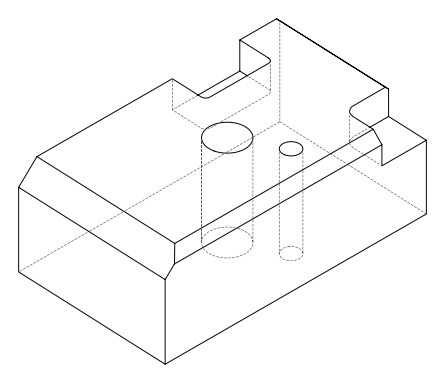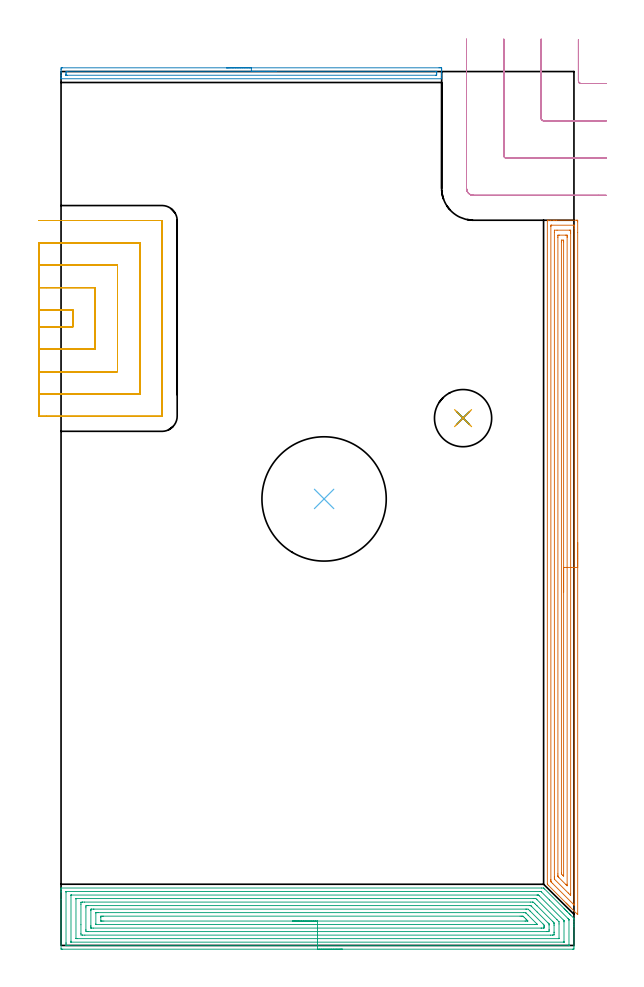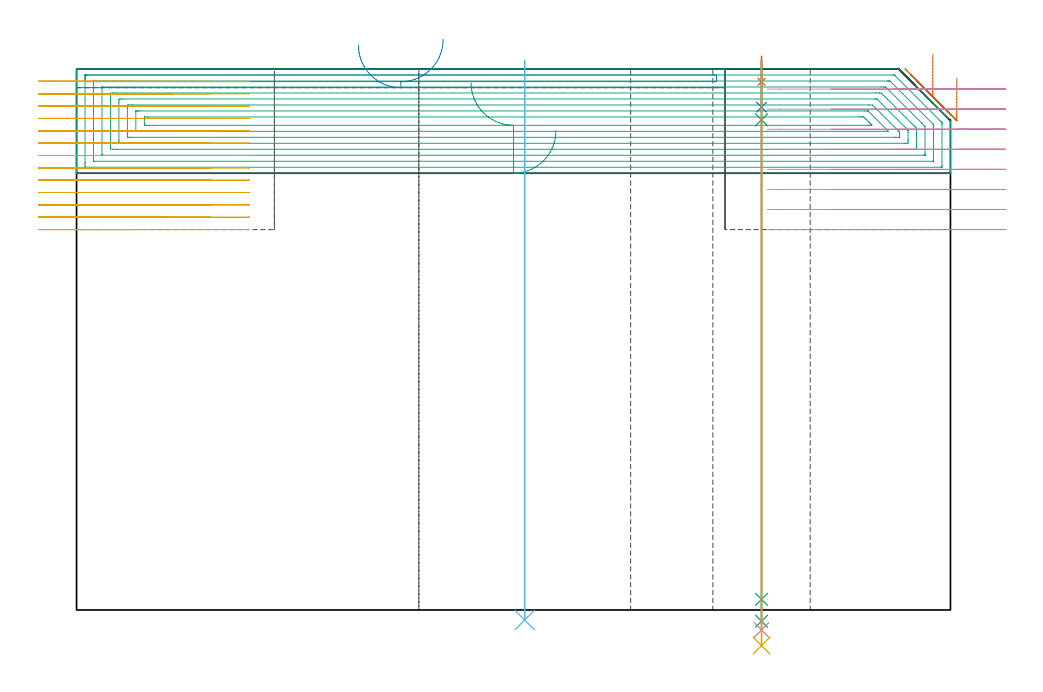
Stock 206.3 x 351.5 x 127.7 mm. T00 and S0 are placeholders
(PLAN: 11 operations, 8 tool changes, 60.1 min)
(1 AREA_MILL | FG_CHAMFER_SURFACE | UGT0205_001 | 11.14 min | 21720 mm3)
(2 AREA_MILL_1 | FG_CHAMFER_SURFACE_1 | UGT0205_001 | 2.62 min | 1514 mm3)
(3 AREA_MILL_2 | FG_CHAMFER_SURFACE_2 | UGT0205_001 | 15.02 min | 61369 mm3)
(4 MILL_CORNER_NOTCH_RECTANGULAR | CORNER_NOTCH_RECTANGULAR | UGT0201_094 | Follow Part, ap 5, ae 75% | 5.45 min | 118731 mm3)
(5 MILL_SLOT | SLOT_PARTIAL_RECTANGULAR | NXT0201_011 | Follow Part, ap 3, ae 75% | 23.54 min | 160140 mm3)
(6 INDEXABLE_INSERT_DRILL_THROUGH_HOLE_FROM_SOLID | STEP1HOLE | NXT0302_038 | 0.53 min | 250664 mm3)
(7 SPOT_DRILL | STEP1HOLE_1 | NXT0321_9005460120000 | 0.05 min | 200 mm3)
(8 DRILL_BLIND_HOLE_INTO_CENTER | STEP1HOLE_1 | NXT0301_125 | 0.05 min | 149 mm3)
(9 GUN_DRILL_THROUGH_HOLE | STEP1HOLE_1 | UGT0307_001 | 0.57 min | 2299 mm3)
(10 SPADE_DRILL_TO_ENLARGE_THROUGH_HOLE | STEP1HOLE_1 | UGT0306_005 | 0.54 min | 18404 mm3)
(11 DRILL_TO_ENLARGE_THROUGH_HOLE | STEP1HOLE_1 | UGT0301_055 | 0.55 min | 31957 mm3)
(TOOL UGT0205_001 | Chamfer Mill 20 x 3 x 45 deg. | D20 FL50 Z2)
(TOOL UGT0201_094 | End mill 20 mm | D20 FL38 Z4)
(TOOL NXT0201_011 | ENDMILL 12mm [2P460-1200-NA 1630] | D12 FL38 Z6)
(TOOL NXT0302_038 | Index. Insert Drill 50mm [880-D5000L50-04] | D50 PA176 FL200 Z2)
(TOOL NXT0321_9005460120000 | NC Spot Drill, 142deg, 12mm, Carbide, Uncoated | D12 PA142 FL30 Z2)
(TOOL NXT0301_125 | Carbide Drill 6mm [861.1-0600-018A1-GP GC34] | D6 PA150 FL18.7 Z2)
(TOOL UGT0307_001 | Gun Drill 5 mm | D5 PA130 FL24 Z1)
(TOOL UGT0306_005 | Spade Drill 14.5mm | D14.5 PA132 FL10 Z2)
(TOOL UGT0301_055 | Twist Drill 23 mm | D23 PA118 FL155 Z2)
(OP 1 AREA_MILL)
G17 G21 G94 G90
T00 M6
G54
G17 G0 G90 X207.8 Y162.05 S1061 M3
G43 Z137.7 H0
Z125.5
G94 G1 Y162.012 Z124.628 F250.
Y161.898 Z123.764
Y161.709 Z122.912
Y161.447 Z122.08
Y161.113 Z121.274
Y160.71 Z120.5
Y160.241 Z119.764
Y159.71 Z119.072
Y159.121 Z118.429
Y158.478 Z117.84
Y157.786 Z117.308
Y157.05 Z116.84
Y156.276 Z116.437
Y155.47 Z116.103
Y154.638 Z115.841
Y153.786 Z115.652
Y152.922 Z115.538
Y152.05 Z115.5
Y12.624
X207.799 Y12.581 Z115.501
X207.793 Y12.408 Z115.507
X204.936 Y15.263 Z118.362
X204.771 Y15.426 Z118.523
X204.612 Y15.587 Z118.685
X204.489 Y15.71 Z118.809
X204.333 Y15.865 Z118.963
X204.182 Y16.017 Z119.116
X204.042 Y16.157 Z119.256
X203.894 Y16.304 Z119.402
X203.751 Y16.448 Z119.547
X203.595 Y16.604 Z119.703
X203.455 Y16.743 Z119.841
X203.32 Y16.879 Z119.978
X203.148 Y17.051 Z120.15
X195.997 Y24.203 Z127.303
X195.63 Y24.572 Z127.667
X195.605 Y24.605 Z127.691
X195.6 Y24.65 Z127.7
Y291.519
X195.602 Y291.69 Z127.689
X195.757 Y291.697 Z127.535
X195.92 Y291.7 Z127.379
X196.165 Z127.135
X196.874 Z126.421
X198.106 Z125.191
X198.629 Z124.666
X199.245 Z124.051
X207.404 Z115.894
X207.669 Y291.697 Z115.629
X207.792 Y291.69 Z115.506
X207.799 Y291.564 Z115.499
X207.8 Y291.072 Z115.5
Y286.728
Y152.05
X206.386 Z116.914
X206.385 Y16.604 Z116.915
X206.383 Y16.359 Z116.917
X206.381 Y16.299 Z116.919
X206.38 Y16.284 Z116.92
X206.365 Y16.295 Z116.935
X206.308 Y16.347 Z116.992
X206.047 Y16.604 Z117.253
X197.751 Y24.899 Z125.549
X197.112 Y25.544 Z126.188
X197.021 Y25.643 Z126.279
X197.019 Y25.732 Z126.281
X197.016 Y25.919 Z126.284
X197.015 Y26.295 Z126.285
X197.014 Y26.438 Z126.286
X197.015 Y289.14 Z126.285
X197.016 Y289.284 Z126.284
X197.021 Y289.658 Z126.279
X197.031 Y289.69 Z126.269
X197.099 Y289.694 Z126.201
X197.207 Y289.698 Z126.093
X197.344 Y289.7 Z125.956
X206.119 Z117.181
X206.313 Y289.697 Z116.987
X206.347 Y289.695 Z116.953
X206.379 Y289.69 Z116.921
X206.38 Y289.645 Z116.92
X206.385 Y289.429 Z116.915
Y289.284
X206.386 Y288.533 Z116.914
Y152.05
X204.972 Z118.328
X204.971 Y20.87 Z118.329
X204.966 Y20.18 Z118.334
X204.965 Y20.162 Z118.335
X204.93 Y20.18 Z118.37
X204.771 Y20.332 Z118.529
X204.025 Y21.074 Z119.275
X198.523 Y26.577 Z124.777
X198.471 Y26.631 Z124.829
X198.446 Y26.66 Z124.854
X198.437 Y26.674 Z124.863
X198.435 Y26.721 Z124.865
X198.43 Y27.128 Z124.87
X198.429 Y27.332 Z124.871
Y27.536
Y286.806
X198.434 Y287.496 Z124.866
X198.436 Y287.693 Z124.864
X199.506 Y287.7 Z123.794
X204.573 Y287.699 Z118.727
X204.771 Y287.695 Z118.529
X204.964 Y287.69 Z118.336
X204.968 Y287.496 Z118.332
X204.97 Y287.294 Z118.33
X204.971 Y286.602 Z118.329
X204.972 Y286.398 Z118.328
Y152.05
X203.557 Z119.743
Y24.65
X203.556 Y24.1 Z119.744
X203.554 Y24.021 Z119.746
X203.553 Y24.013 Z119.747
X203.483 Y24.075 Z119.817
X203.346 Y24.206 Z119.954
X203.13 Y24.419 Z120.17
X203.016 Y24.532 Z120.284
X200.217 Y27.332 Z123.083
X200.044 Y27.508 Z123.256
X199.926 Y27.632 Z123.374
X199.849 Y27.716 Z123.451
X199.848 Y27.746 Z123.452
X199.844 Y27.882 Z123.456
X199.843 Y28.226 Z123.457
Y28.777
Y284.814
X199.844 Y285.364 Z123.456
X199.846 Y285.549 Z123.454
X199.85 Y285.686 Z123.45
X199.949 Y285.69 Z123.351
X200.384 Y285.7 Z122.916
X203.024 Z120.276
X203.45 Y285.693 Z119.85
X203.55 Y285.69 Z119.75
X203.554 Y285.622 Z119.746
X203.556 Y285.552 Z119.744
X203.557 Y285.157 Z119.743
Y284.814
Y152.05
X202.143 Z121.157
Y28.226
X202.139 Y27.871 Z121.161
X201.778 Y28.226 Z121.522
X201.261 Y28.749 Z122.039
X201.257 Y29.12 Z122.043
Y29.125
Y283.026
X201.261 Y283.69 Z122.039
X201.483 Y283.695 Z121.817
X202.139 Y283.69 Z121.161
X202.143 Y283.026 Z121.157
Y152.05
Y151.178 Z121.195
Y150.313 Z121.309
Y149.462 Z121.498
Y148.63 Z121.76
Y147.824 Z122.094
Y147.05 Z122.497
Y146.314 Z122.965
Y145.622 Z123.496
Y144.979 Z124.086
Y144.389 Z124.729
Y143.858 Z125.421
Y143.39 Z126.157
Y142.987 Z126.931
Y142.653 Z127.737
Y142.391 Z128.569
Y142.202 Z129.42
Y142.088 Z130.285
Y142.05 Z131.157
G0 Z137.7
M5
M2
(OP 2 AREA_MILL_1)
G17 G21 G94 G90
T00 M6
G54
G17 G0 G90 X66.55 Y353. S1061 M3
G43 Z137.7 H0
Z133.3
G94 G1 X66.588 Z132.428 F250.
X66.702 Z131.563
X66.891 Z130.712
X67.153 Z129.88
X67.487 Z129.074
X67.89 Z128.3
X68.358 Z127.564
X68.89 Z126.872
X69.479 Z126.229
X70.122 Z125.639
X70.814 Z125.108
X71.55 Z124.64
X72.324 Z124.237
X73.13 Z123.903
X73.962 Z123.641
X74.813 Z123.452
X75.678 Z123.338
X76.55 Z123.3
X152.037
X152.482 Y352.999 Z123.301
X152.922 Y352.995 Z123.302
X153.09 Y352.991 Z123.305
X153.1 Y352.561 Z123.734
Y352.289 Z124.006
Y351.681 Z124.614
Y351.137 Z125.16
Y350.8 Z125.496
Y350.256 Z126.04
Y349.919 Z126.375
Y349.245 Z127.054
Y348.936 Z127.363
Y348.599 Z127.691
X153.096
X152.93 Y348.6 Z127.7
X0.171
X0.004 Y348.599 Z127.691
X0.
Y348.936 Z127.364
Y349.246 Z127.054
Y349.919 Z126.375
Y351.137 Z125.16
Y351.681 Z124.614
Y352.289 Z124.006
X0.003 Y352.561 Z123.734
X0.01 Y352.991 Z123.305
X0.178 Y352.995 Z123.302
X0.618 Y353. Z123.3
X76.55
Y351.586 Z124.714
X150.696 Y351.585 Z124.715
X150.793
X151.066 Y351.579 Z124.721
X151.091 Y351.578 Z124.722
X151.094 Y351.557 Z124.743
X151.098 Y351.524 Z124.776
X151.099 Y351.493 Z124.807
X151.1 Y351.282 Z125.018
X151.098 Y350.8 Z125.5
X151.095 Y350.406 Z125.894
X151.084 Y350.021 Z126.279
X150.696 Y350.016 Z126.284
X150.599 Y350.015 Z126.285
X2.404
X2.307
X2.034 Y350.021 Z126.279
X2.009 Y350.022 Z126.278
X2.006 Y350.043 Z126.257
X2.002 Y350.076 Z126.224
X2.001 Y350.107 Z126.193
X2. Y350.318 Z125.982
X2.002 Y350.8 Z125.5
X2.004 Y351.194 Z125.106
X2.016 Y351.579 Z124.721
X2.404 Y351.584 Z124.716
X2.501 Y351.585 Z124.715
X76.55 Y351.586 Z124.714
X77.422 Z124.752
X78.286 Z124.866
X79.138 Z125.055
X79.97 Z125.317
X80.776 Z125.651
X81.55 Z126.054
X82.286 Z126.523
X82.978 Z127.054
X83.621 Z127.643
X84.21 Z128.286
X84.741 Z128.978
X85.21 Z129.714
X85.613 Z130.488
X85.947 Z131.294
X86.209 Z132.126
X86.398 Z132.978
X86.512 Z133.843
X86.55 Z134.714
G0 Z137.7
M5
M2
(OP 3 AREA_MILL_2)
G17 G21 G94 G90
T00 M6
G54
G17 G0 G90 X113.15 Y-1.5 S1061 M3
G43 Z137.7 H0
Z113.1
G94 G1 X113.112 Z112.228 F250.
X112.998 Z111.364
X112.809 Z110.512
X112.547 Z109.68
X112.213 Z108.874
X111.81 Z108.1
X111.342 Z107.364
X110.81 Z106.672
X110.221 Z106.029
X109.578 Z105.44
X108.886 Z104.909
X108.15 Z104.44
X107.376 Z104.037
X106.57 Z103.703
X105.738 Z103.441
X104.886 Z103.252
X104.022 Z103.138
X103.15 Z103.1
X0.596
X0.13 Y-1.495 Z103.103
X0.01 Y-1.491 Z103.106
X0. Y-1.366 Z103.231
Y18.568 Z123.164
Y21.499 Z126.095
Y21.795 Z126.39
Y22.387 Z126.986
Y22.675 Z127.274
X0.001 Y22.815 Z127.414
X0.01 Y23.094 Z127.693
X0.15 Y23.1 Z127.7
X193.219
X194.1 Y23.093 Z127.693
X194.111 Y23.086 Z127.686
X194.526 Y22.675 Z127.274
X202.307 Y14.894 Z119.492
X202.444 Y14.758 Z119.354
X202.583 Y14.618 Z119.216
X202.741 Y14.46 Z119.058
X202.884 Y14.318 Z118.914
X203.029 Y14.172 Z118.77
X203.174 Y14.027 Z118.624
X203.324 Y13.879 Z118.474
X203.475 Y13.726 Z118.324
X203.608 Y13.593 Z118.19
X203.764 Y13.439 Z118.034
X204.253 Y12.947 Z117.547
X204.515 Y12.686 Z117.284
X204.643 Y12.559 Z117.155
X204.999 Y12.201 Z116.801
X206.3 Y10.9 Z115.498
Y10.8 Z115.4
Y10.36 Z114.96
Y9.481 Z114.076
Y8.305 Z112.902
Y7.721 Z112.315
Y-0.487 Z104.11
X206.295 Y-1.074 Z103.523
X206.29 Y-1.491 Z103.106
X206.131 Y-1.495 Z103.103
X205.704 Y-1.5 Z103.1
X103.15
Y-0.086 Z104.514
X3.161
X2.38 Y-0.085 Z104.515
X2.267 Y-0.084 Z104.516
X2.032 Y-0.079 Z104.521
X2.01 Y-0.003 Z104.597
X2.004 Y0.176 Z104.776
X2.001 Y0.685 Z105.285
X2. Y1.059 Z105.659
X2.001 Y21.289 Z125.889
X2.008 Y21.663 Z126.263
X2.011 Y21.68 Z126.28
X2.015 Y21.682 Z126.282
X2.038 Y21.684 Z126.284
X2.087 Y21.685 Z126.285
X2.184 Y21.686 Z126.286
X192.439 Y21.685 Z126.285
X192.829 Y21.681 Z126.281
X193.022 Y21.679 Z126.279
X193.069 Y21.67 Z126.27
X193.125 Y21.618 Z126.218
X193.219 Y21.529 Z126.129
X196.461 Y18.29 Z122.89
X203.92 Y10.829 Z115.429
X204.153 Y10.592 Z115.192
X204.266 Y10.473 Z115.073
X204.29 Y10.444 Z115.044
X204.294 Y10.413 Z115.013
X204.297 Y10.36 Z114.96
X204.3 Y9.986 Z114.586
X204.299 Y0.311 Z104.911
X204.292 Y-0.063 Z104.537
X204.289 Y-0.08 Z104.52
X204.285 Y-0.082 Z104.518
X204.262 Y-0.084 Z104.516
X204.213 Y-0.085 Z104.515
X204.116 Y-0.086 Z104.514
X103.15
Y1.328 Z105.928
X4.163 Y1.329 Z105.929
X4.083 Y1.33 Z105.93
X4.021 Y1.334 Z105.934
X4.01 Y1.335 Z105.935
X4.006 Y1.358 Z105.958
X4.003 Y1.404 Z106.004
X4.001 Y1.564 Z106.164
X4. Y1.725 Z106.325
X4.001 Y20.195 Z124.795
X4.006 Y20.25 Z124.85
X4.01 Y20.264 Z124.864
X4.016 Y20.267 Z124.867
X4.044 Y20.269 Z124.869
X4.163 Y20.271 Z124.871
X191.436
X191.675
X191.834 Y20.268 Z124.868
X191.961 Y20.264 Z124.864
X192.029 Y20.26 Z124.86
X192.327 Y19.973 Z124.573
X202.137 Y10.164 Z114.764
X202.221 Y10.077 Z114.677
X202.261 Y10.032 Z114.632
X202.278 Y10.011 Z114.611
X202.29 Y9.962 Z114.562
X202.297 Y9.641 Z114.241
X202.299 Y9.481 Z114.081
Y1.405 Z106.005
X202.294 Y1.35 Z105.95
X202.29 Y1.335 Z105.935
X202.284 Y1.333 Z105.933
X202.256 Y1.331 Z105.931
X202.137 Y1.329 Z105.929
X103.15 Y1.328 Z105.928
Y2.743 Z107.343
X6.535
X6.117 Y2.746 Z107.346
X6.022 Y2.749 Z107.349
X6.01 Y2.75 Z107.35
X6.007 Y2.767 Z107.367
X6.003 Y2.813 Z107.413
X6.001 Y2.904 Z107.504
Y18.69 Z123.29
X6.003 Y18.793 Z123.393
X6.007 Y18.844 Z123.444
X6.01 Y18.85 Z123.45
X6.02 Y18.853 Z123.453
X6.053 Y18.855 Z123.455
X6.25 Y18.857 Z123.457
X189.955
X190.544 Y18.856 Z123.456
X190.851 Y18.853 Z123.453
X190.989 Y18.85 Z123.45
X191.29 Y18.558 Z123.158
X191.436 Y18.415 Z123.015
X199.491 Y10.36 Z114.96
X200.29 Y9.543 Z114.143
X200.292 Y9.481 Z114.081
X200.3 Y8.654 Z113.254
X200.299 Y2.91 Z107.51
X200.297 Y2.807 Z107.407
X200.293 Y2.756 Z107.356
X200.29 Y2.75 Z107.35
X200.28 Y2.747 Z107.347
X200.247 Y2.745 Z107.345
X200.05 Y2.743 Z107.343
X103.15
Y4.157 Z108.757
X9.561
X8.667 Y4.159 Z108.759
X8.622 Y4.161 Z108.761
X8.01 Y4.203 Z108.803
X8.002 Y4.815 Z109.415
X8. Y8.335 Z112.935
X8.001 Y16.517 Z121.117
X8.004 Y17.127 Z121.727
X8.01 Y17.397 Z121.997
X8.579 Y17.439 Z122.039
X8.622 Y17.441 Z122.041
X9.467 Y17.443 Z122.043
X188.76
X189.609 Y17.44 Z122.04
X189.652 Y17.436 Z122.036
X189.993 Y17.397 Z121.997
X190.544 Y16.856 Z121.456
X190.884 Y16.517 Z121.117
X191.436 Y15.966 Z120.566
X197.678 Y9.723 Z114.323
X197.916 Y9.481 Z114.081
X198.14 Y9.248 Z113.848
X198.277 Y9.103 Z113.703
X198.29 Y9.02 Z113.62
X198.297 Y8.87 Z113.47
X198.299 Y8.601 Z113.201
X198.3 Y7.988 Z112.588
Y5.349 Z109.949
X198.299 Y5.083 Z109.683
X198.296 Y4.473 Z109.073
X198.29 Y4.203 Z108.803
X197.721 Y4.161 Z108.761
X197.678 Y4.159 Z108.759
X196.833 Y4.157 Z108.757
X103.15
Y5.571 Z110.171
X10.802 Y5.572 Z110.172
X10.405 Y5.574 Z110.174
X10.019 Y5.578 Z110.178
X10.008 Y5.962 Z110.562
X10.001 Y6.361 Z110.961
Y15.157 Z119.757
X10.008 Y15.638 Z120.238
X10.016 Y16.022 Z120.622
X10.405 Y16.026 Z120.626
X10.901 Y16.028 Z120.628
X188.364
X188.76 Y16.025 Z120.625
X188.89 Y16.022 Z120.622
X188.929 Y16.011 Z120.611
X188.966 Y15.98 Z120.58
X189.038 Y15.912 Z120.512
X189.315 Y15.638 Z120.238
X191.514 Y13.439 Z118.039
X195.894 Y9.058 Z113.658
X196.123 Y8.827 Z113.427
X196.233 Y8.712 Z113.312
X196.284 Y8.655 Z113.255
X196.29 Y8.601 Z113.201
X196.299 Y8.202 Z112.802
Y6.443 Z111.043
X196.292 Y5.962 Z110.562
X196.284 Y5.578 Z110.178
X195.894 Y5.574 Z110.174
X195.399 Y5.572 Z110.172
X103.15 Y5.571 Z110.171
Y6.985 Z111.585
X12.935 Y6.986 Z111.586
X12.189 Y6.99 Z111.59
X12.036 Y6.992 Z111.592
X12.01 Y7.006 Z111.606
X12.004 Y7.024 Z111.624
X12.001 Y7.721 Z112.321
X12. Y7.908 Z112.508
X12.001 Y14.064 Z118.664
X12.004 Y14.251 Z118.851
X12.012 Y14.608 Z119.208
X12.189 Y14.611 Z119.211
X12.336 Y14.613 Z119.213
X13.081 Y14.615 Z119.215
X13.226
X186.977 Y14.614 Z119.214
X187.123
X187.869 Y14.608 Z119.208
X188.621 Y13.879 Z118.479
X188.76 Y13.742 Z118.342
X193.901 Y8.601 Z113.201
X194.111 Y8.389 Z112.989
X194.27 Y8.22 Z112.82
X194.29 Y7.908 Z112.508
X194.296 Y7.721 Z112.321
X194.299 Y7.536 Z112.136
X194.296 Y7.349 Z111.949
X194.288 Y6.992 Z111.592
X194.111 Y6.989 Z111.589
X193.964 Y6.987 Z111.587
X193.219 Y6.985 Z111.585
X193.074
X103.15
Y8.4 Z113.
X14.176
X14.075 Y8.402 Z113.002
X14.058 Y8.403 Z113.003
X14.01 Y8.412 Z113.012
X14.001 Y8.573 Z113.173
X14. Y8.601 Z113.201
X14.001 Y13.106 Z117.706
X14.003 Y13.159 Z117.759
X14.006 Y13.184 Z117.784
X14.008 Y13.192 Z117.792
X14.048 Y13.193 Z117.793
X14.456 Y13.199 Z117.799
X14.66 Y13.2 Z117.8
X14.864
X186.085
X186.775 Y13.198 Z117.798
X186.823 Y13.196 Z117.796
X186.844 Y13.194 Z117.794
X186.895 Y13.149 Z117.749
X186.977 Y13.075 Z117.675
X187.054 Y12.999 Z117.599
X187.869 Y12.185 Z116.785
X191.451 Y8.601 Z113.201
X191.633 Y8.407 Z113.007
X190.544 Y8.4 Z113.
X103.15
Y9.814 Z114.414
X17.202
X16.648 Y9.815 Z114.415
X16.307 Y9.817 Z114.417
X16.031 Y9.821 Z114.421
X16.01 Y9.826 Z114.426
X16.007 Y9.864 Z114.464
X16.003 Y9.949 Z114.549
X16. Y10.119 Z114.719
X16.002 Y11.24 Z115.84
X16.006 Y11.559 Z116.159
X16.01 Y11.718 Z116.318
X16.023 Y11.78 Z116.38
X16.099 Y11.781 Z116.381
X16.648 Y11.785 Z116.385
X16.986 Y11.786 Z116.386
X184.639
X185.193 Y11.785 Z116.385
X185.534 Y11.783 Z116.383
X185.803 Y11.779 Z116.379
X186.085 Y11.513 Z116.113
X186.362 Y11.24 Z115.84
X186.977 Y10.627 Z115.227
X187.243 Y10.36 Z114.96
X187.5 Y10.099 Z114.699
X187.665 Y9.927 Z114.527
X187.765 Y9.82 Z114.42
X187.715 Y9.818 Z114.418
X187.529 Y9.816 Z114.416
X186.977 Y9.814 Z114.414
X186.639
X103.15
X102.278 Z114.452
X101.414 Z114.566
X100.562 Z114.755
X99.73 Z115.017
X98.924 Z115.351
X98.15 Z115.754
X97.414 Z116.222
X96.722 Z116.753
X96.079 Z117.343
X95.49 Z117.986
X94.958 Z118.678
X94.49 Z119.414
X94.087 Z120.188
X93.753 Z120.994
X93.491 Z121.826
X93.302 Z122.677
X93.188 Z123.542
X93.15 Z124.414
G0 Z137.7
M5
M2
(OP 4 MILL_CORNER_NOTCH_RECTANGULAR)
G17 G21 G94 G90
T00 M6
G54
G17 G0 G90 X208.1 Y364.337 S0 M3
G43 Z137.7 H0
Z122.962
G94 G1 Y361.337 F250.
Y347.695 F500.
G3 X209.095 Y346.7 R1.
G1 X216.3
X219.3 F250.
G0 Z137.7
X193.1 Y364.5
Z122.962
G1 Y361.5
Y332.695 F500.
G3 X194.095 Y331.7 R1.
G1 X216.3
X219.3 F250.
G0 Z137.7
X178.1 Y364.5
Z122.962
G1 Y361.5
Y317.696 F500.
G3 X179.096 Y316.7 R1.
G1 X216.3
X219.3 F250.
G0 Z137.7
X163.1 Y364.5
Z122.962
G1 Y361.5
Y304.5 F500.
G3 X165.9 Y301.7 R2.8
G1 X216.3
X219.3 F250.
G0 Z137.7
X208.1 Y364.337
Z118.225
G1 Y361.337
Y347.695 F500.
G3 X209.095 Y346.7 R1.
G1 X216.3
X219.3 F250.
G0 Z137.7
X193.1 Y364.5
Z118.225
G1 Y361.5
Y332.695 F500.
G3 X194.095 Y331.7 R1.
G1 X216.3
X219.3 F250.
G0 Z137.7
X178.1 Y364.5
Z118.225
G1 Y361.5
Y317.696 F500.
G3 X179.096 Y316.7 R1.
G1 X216.3
X219.3 F250.
G0 Z137.7
X163.1 Y364.5
Z118.225
G1 Y361.5
Y304.5 F500.
G3 X165.9 Y301.7 R2.8
G1 X216.3
X219.3 F250.
G0 Z137.7
X208.1 Y364.337
Z113.487
G1 Y361.337
Y347.695 F500.
G3 X209.095 Y346.7 R1.
G1 X216.3
X219.3 F250.
G0 Z137.7
X193.1 Y364.5
Z113.487
G1 Y361.5
Y332.695 F500.
G3 X194.095 Y331.7 R1.
G1 X216.3
X219.3 F250.
G0 Z137.7
X178.1 Y364.5
Z113.487
G1 Y361.5
Y317.696 F500.
G3 X179.096 Y316.7 R1.
G1 X216.3
X219.3 F250.
G0 Z137.7
X163.1 Y364.5
Z113.487
G1 Y361.5
Y304.5 F500.
G3 X165.9 Y301.7 R2.8
G1 X216.3
X219.3 F250.
G0 Z137.7
X208.1 Y364.337
Z108.75
G1 Y361.337
Y347.695 F500.
G3 X209.095 Y346.7 R1.
G1 X216.3
X219.3 F250.
G0 Z137.7
X193.1 Y364.5
Z108.75
G1 Y361.5
Y332.695 F500.
G3 X194.095 Y331.7 R1.
G1 X216.3
X219.3 F250.
G0 Z137.7
X178.1 Y364.5
Z108.75
G1 Y361.5
Y317.696 F500.
G3 X179.096 Y316.7 R1.
G1 X216.3
X219.3 F250.
G0 Z137.7
X163.1 Y364.5
Z108.75
G1 Y361.5
Y304.5 F500.
G3 X165.9 Y301.7 R2.8
G1 X216.3
X219.3 F250.
G0 Z137.7
X208.1 Y364.337
Z104.012
G1 Y361.337
Y347.695 F500.
G3 X209.095 Y346.7 R1.
G1 X216.3
X219.3 F250.
G0 Z137.7
X193.1 Y364.5
Z104.012
G1 Y361.5
Y332.695 F500.
G3 X194.095 Y331.7 R1.
G1 X216.3
X219.3 F250.
G0 Z137.7
X178.1 Y364.5
Z104.012
G1 Y361.5
Y317.696 F500.
G3 X179.096 Y316.7 R1.
G1 X216.3
X219.3 F250.
G0 Z137.7
X163.1 Y364.5
Z104.012
G1 Y361.5
Y304.5 F500.
G3 X165.9 Y301.7 R2.8
G1 X216.3
X219.3 F250.
G0 Z137.7
X208.1 Y364.337
Z99.275
G1 Y361.337
Y347.695 F500.
G3 X209.095 Y346.7 R1.
G1 X216.3
X219.3 F250.
G0 Z137.7
X193.1 Y364.5
Z99.275
G1 Y361.5
Y332.695 F500.
G3 X194.095 Y331.7 R1.
G1 X216.3
X219.3 F250.
G0 Z137.7
X178.1 Y364.5
Z99.275
G1 Y361.5
Y317.696 F500.
G3 X179.096 Y316.7 R1.
G1 X216.3
X219.3 F250.
G0 Z137.7
X163.1 Y364.5
Z99.275
G1 Y361.5
Y304.5 F500.
G3 X165.9 Y301.7 R2.8
G1 X216.3
X219.3 F250.
G0 Z137.7
X208.1 Y364.337
Z94.537
G1 Y361.337
Y347.695 F500.
G3 X209.095 Y346.7 R1.
G1 X216.3
X219.3 F250.
G0 Z137.7
X193.1 Y364.5
Z94.537
G1 Y361.5
Y332.695 F500.
G3 X194.095 Y331.7 R1.
G1 X216.3
X219.3 F250.
G0 Z137.7
X178.1 Y364.5
Z94.537
G1 Y361.5
Y317.696 F500.
G3 X179.096 Y316.7 R1.
G1 X216.3
X219.3 F250.
G0 Z137.7
X163.1 Y364.5
Z94.537
G1 Y361.5
Y304.5 F500.
G3 X165.9 Y301.7 R2.8
G1 X216.3
X219.3 F250.
G0 Z137.7
X208.1 Y364.337
Z89.8
G1 Y361.337
Y347.695 F500.
G3 X209.095 Y346.7 R1.
G1 X216.3
X219.3 F250.
G0 Z137.7
X193.1 Y364.5
Z89.8
G1 Y361.5
Y332.695 F500.
G3 X194.095 Y331.7 R1.
G1 X216.3
X219.3 F250.
G0 Z137.7
X178.1 Y364.5
Z89.8
G1 Y361.5
Y317.696 F500.
G3 X179.096 Y316.7 R1.
G1 X216.3
X219.3 F250.
G0 Z137.7
X163.1 Y364.5
Z89.8
G1 Y361.5
Y304.5 F500.
G3 X165.9 Y301.7 R2.8
G1 X216.3
X219.3 F250.
G0 Z137.7
M5
M2
(OP 5 MILL_SLOT)
G17 G21 G94 G90
T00 M6
G54
G17 G0 G90 X-9. Y248.8 S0 M3
G43 Z137.7 H1
Z124.785
G94 G1 X-6. F250.
X4.7 F500.
Y255.6
X-6.
X-9. F250.
Y239.8
X-6.
X13.7 F500.
Y264.6
X-6.
X-9. F250.
Y230.8
X-6.
X22.7 F500.
Y273.6
X-6.
X-9. F250.
Y221.8
X-6.
X31.7 F500.
Y282.6
X-6.
X-9. F250.
Y212.8
X-6.
X40.6 F500.
X40.655 Y212.805
X40.695 Y212.845
X40.7 Y212.9
Y291.5
X40.695 Y291.555
X40.655 Y291.595
X40.6 Y291.6
X-6.
X-9. F250.
G0 Y248.8 Z121.869
G1 X-6.
X4.7 F500.
Y255.6
X-6.
X-9. F250.
Y239.8
X-6.
X13.7 F500.
Y264.6
X-6.
X-9. F250.
Y230.8
X-6.
X22.7 F500.
Y273.6
X-6.
X-9. F250.
Y221.8
X-6.
X31.7 F500.
Y282.6
X-6.
X-9. F250.
Y212.8
X-6.
X40.6 F500.
X40.655 Y212.805
X40.695 Y212.845
X40.7 Y212.9
Y291.5
X40.695 Y291.555
X40.655 Y291.595
X40.6 Y291.6
X-6.
X-9. F250.
G0 Y248.8 Z118.954
G1 X-6.
X4.7 F500.
Y255.6
X-6.
X-9. F250.
Y239.8
X-6.
X13.7 F500.
Y264.6
X-6.
X-9. F250.
Y230.8
X-6.
X22.7 F500.
Y273.6
X-6.
X-9. F250.
Y221.8
X-6.
X31.7 F500.
Y282.6
X-6.
X-9. F250.
Y212.8
X-6.
X40.6 F500.
X40.655 Y212.805
X40.695 Y212.845
X40.7 Y212.9
Y291.5
X40.695 Y291.555
X40.655 Y291.595
X40.6 Y291.6
X-6.
X-9. F250.
G0 Y248.8 Z116.038
G1 X-6.
X4.7 F500.
Y255.6
X-6.
X-9. F250.
Y239.8
X-6.
X13.7 F500.
Y264.6
X-6.
X-9. F250.
Y230.8
X-6.
X22.7 F500.
Y273.6
X-6.
X-9. F250.
Y221.8
X-6.
X31.7 F500.
Y282.6
X-6.
X-9. F250.
Y212.8
X-6.
X40.6 F500.
X40.655 Y212.805
X40.695 Y212.845
X40.7 Y212.9
Y291.5
X40.695 Y291.555
X40.655 Y291.595
X40.6 Y291.6
X-6.
X-9. F250.
G0 Y248.8 Z113.123
G1 X-6.
X4.7 F500.
Y255.6
X-6.
X-9. F250.
Y239.8
X-6.
X13.7 F500.
Y264.6
X-6.
X-9. F250.
Y230.8
X-6.
X22.7 F500.
Y273.6
X-6.
X-9. F250.
Y221.8
X-6.
X31.7 F500.
Y282.6
X-6.
X-9. F250.
Y212.8
X-6.
X40.6 F500.
X40.655 Y212.805
X40.695 Y212.845
X40.7 Y212.9
Y291.5
X40.695 Y291.555
X40.655 Y291.595
X40.6 Y291.6
X-6.
X-9. F250.
G0 Y248.8 Z110.208
G1 X-6.
X4.7 F500.
Y255.6
X-6.
X-9. F250.
Y239.8
X-6.
X13.7 F500.
Y264.6
X-6.
X-9. F250.
Y230.8
X-6.
X22.7 F500.
Y273.6
X-6.
X-9. F250.
Y221.8
X-6.
X31.7 F500.
Y282.6
X-6.
X-9. F250.
Y212.8
X-6.
X40.6 F500.
X40.655 Y212.805
X40.695 Y212.845
X40.7 Y212.9
Y291.5
X40.695 Y291.555
X40.655 Y291.595
X40.6 Y291.6
X-6.
X-9. F250.
G0 Y248.8 Z107.292
G1 X-6.
X4.7 F500.
Y255.6
X-6.
X-9. F250.
Y239.8
X-6.
X13.7 F500.
Y264.6
X-6.
X-9. F250.
Y230.8
X-6.
X22.7 F500.
Y273.6
X-6.
X-9. F250.
Y221.8
X-6.
X31.7 F500.
Y282.6
X-6.
X-9. F250.
Y212.8
X-6.
X40.6 F500.
X40.655 Y212.805
X40.695 Y212.845
X40.7 Y212.9
Y291.5
X40.695 Y291.555
X40.655 Y291.595
X40.6 Y291.6
X-6.
X-9. F250.
G0 Y248.8 Z104.377
G1 X-6.
X4.7 F500.
Y255.6
X-6.
X-9. F250.
Y239.8
X-6.
X13.7 F500.
Y264.6
X-6.
X-9. F250.
Y230.8
X-6.
X22.7 F500.
Y273.6
X-6.
X-9. F250.
Y221.8
X-6.
X31.7 F500.
Y282.6
X-6.
X-9. F250.
Y212.8
X-6.
X40.6 F500.
X40.655 Y212.805
X40.695 Y212.845
X40.7 Y212.9
Y291.5
X40.695 Y291.555
X40.655 Y291.595
X40.6 Y291.6
X-6.
X-9. F250.
G0 Y248.8 Z101.462
G1 X-6.
X4.7 F500.
Y255.6
X-6.
X-9. F250.
Y239.8
X-6.
X13.7 F500.
Y264.6
X-6.
X-9. F250.
Y230.8
X-6.
X22.7 F500.
Y273.6
X-6.
X-9. F250.
Y221.8
X-6.
X31.7 F500.
Y282.6
X-6.
X-9. F250.
Y212.8
X-6.
X40.6 F500.
X40.655 Y212.805
X40.695 Y212.845
X40.7 Y212.9
Y291.5
X40.695 Y291.555
X40.655 Y291.595
X40.6 Y291.6
X-6.
X-9. F250.
G0 Y248.8 Z98.546
G1 X-6.
X4.7 F500.
Y255.6
X-6.
X-9. F250.
Y239.8
X-6.
X13.7 F500.
Y264.6
X-6.
X-9. F250.
Y230.8
X-6.
X22.7 F500.
Y273.6
X-6.
X-9. F250.
Y221.8
X-6.
X31.7 F500.
Y282.6
X-6.
X-9. F250.
Y212.8
X-6.
X40.6 F500.
X40.655 Y212.805
X40.695 Y212.845
X40.7 Y212.9
Y291.5
X40.695 Y291.555
X40.655 Y291.595
X40.6 Y291.6
X-6.
X-9. F250.
G0 Y248.8 Z95.631
G1 X-6.
X4.7 F500.
Y255.6
X-6.
X-9. F250.
Y239.8
X-6.
X13.7 F500.
Y264.6
X-6.
X-9. F250.
Y230.8
X-6.
X22.7 F500.
Y273.6
X-6.
X-9. F250.
Y221.8
X-6.
X31.7 F500.
Y282.6
X-6.
X-9. F250.
Y212.8
X-6.
X40.6 F500.
X40.655 Y212.805
X40.695 Y212.845
X40.7 Y212.9
Y291.5
X40.695 Y291.555
X40.655 Y291.595
X40.6 Y291.6
X-6.
X-9. F250.
G0 Y248.8 Z92.715
G1 X-6.
X4.7 F500.
Y255.6
X-6.
X-9. F250.
Y239.8
X-6.
X13.7 F500.
Y264.6
X-6.
X-9. F250.
Y230.8
X-6.
X22.7 F500.
Y273.6
X-6.
X-9. F250.
Y221.8
X-6.
X31.7 F500.
Y282.6
X-6.
X-9. F250.
Y212.8
X-6.
X40.6 F500.
X40.655 Y212.805
X40.695 Y212.845
X40.7 Y212.9
Y291.5
X40.695 Y291.555
X40.655 Y291.595
X40.6 Y291.6
X-6.
X-9. F250.
G0 Y248.8 Z89.8
G1 X-6.
X4.7 F500.
Y255.6
X-6.
X-9. F250.
Y239.8
X-6.
X13.7 F500.
Y264.6
X-6.
X-9. F250.
Y230.8
X-6.
X22.7 F500.
Y273.6
X-6.
X-9. F250.
Y221.8
X-6.
X31.7 F500.
Y282.6
X-6.
X-9. F250.
Y212.8
X-6.
X40.6 F500.
X40.655 Y212.805
X40.695 Y212.845
X40.7 Y212.9
Y291.5
X40.695 Y291.555
X40.655 Y291.595
X40.6 Y291.6
X-6.
X-9. F250.
G0 Z137.7
M5
M2
(OP 6 INDEXABLE_INSERT_DRILL_THROUGH_HOLE_FROM_SOLID)
G17 G21 G94 G90
T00 M6
G54
G17 G0 G90 X105.8 Y179.6 S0 M3
G43 Z137.7 H1
G94 G81 G98 Z-2.373 F250. R129.7
G80
M5
M2
(OP 7 SPOT_DRILL)
G17 G21 G94 G90
T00 M6
G54
G17 G0 G90 X161.7 Y212.1 S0 M3
G43 Z137.7 H0
G94 G81 G98 Z124.7 F250. R130.7
G80
M5
M2
(OP 8 DRILL_BLIND_HOLE_INTO_CENTER)
G17 G21 G94 G90
T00 M6
G54
G17 G0 G90 X161.7 Y212.1 S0 M3
G43 Z137.7 H1
G94 G81 G98 Z118.7 F250. R129.7
G80
M5
M2
(OP 9 GUN_DRILL_THROUGH_HOLE)
G17 G21 G94 G90
T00 M6
G54
G17 G0 G90 X161.7 Y212.1 M8
G43 Z137.7 H0
Z124.89
S716 M3
G94 G1 Z115.704 F125. M26
G4 X.084
Z2.5 F250.
G4 X.084
Z-2.666 F125.
G4 X.084
M5
M9
G0 Z124.89
Z137.7
M2
(OP 10 SPADE_DRILL_TO_ENLARGE_THROUGH_HOLE)
G17 G21 G94 G90
T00 M6
G54
G17 G0 G90 X161.7 Y212.1 S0 M3
G43 Z137.7 H0
G94 G73 G98 Z-4.728 F250. Q13.243 R129.7
G80
M5
M2
(OP 11 DRILL_TO_ENLARGE_THROUGH_HOLE)
G17 G21 G94 G90
T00 M6
G54
G17 G0 G90 X161.7 Y212.1 S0 M3
G43 Z137.7 H0
G94 G73 G98 Z-8.41 F250. Q22.685 R129.7
G80
M5
M2
